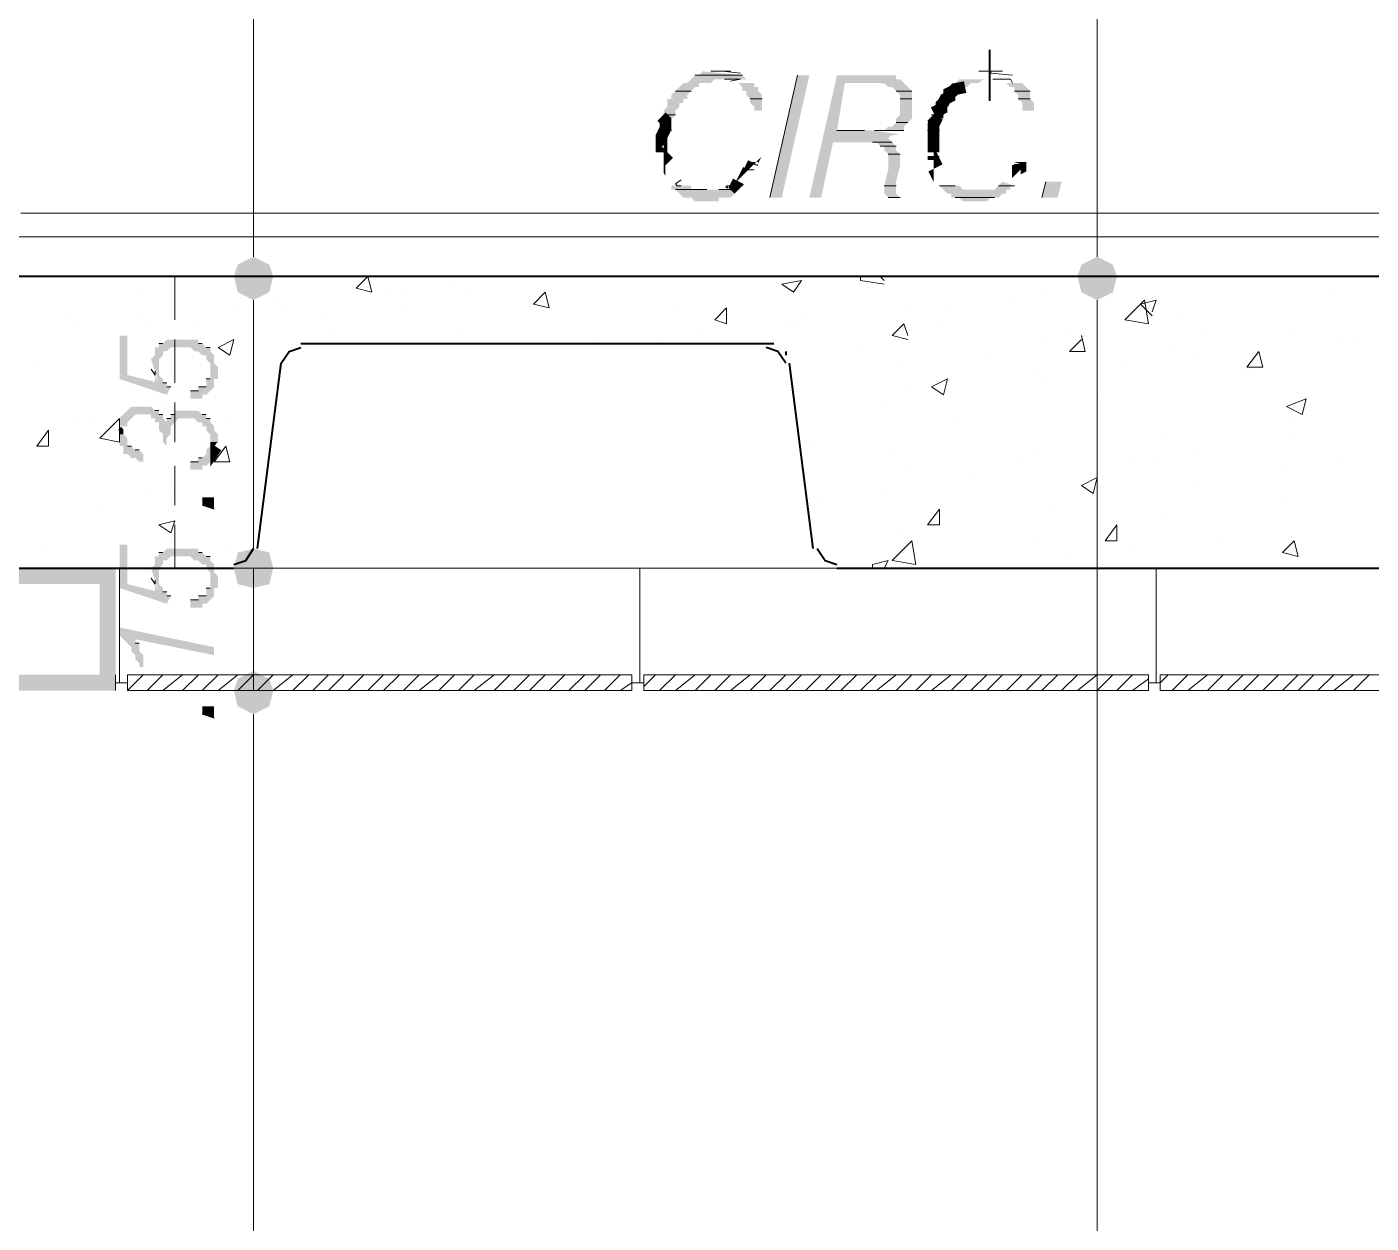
# Model space of a CAD drawing. Header units: millimetres. Extents: x 182 to 575, y -105 to 95.
# Drawn here: x 280.502 to 282.125, y 79.068 to 80.512 of the extents above; entities that cross this region are included whole.
import ezdxf

# ---------------------------------------------------------------- set-up
doc = ezdxf.new("R2010")
doc.units = ezdxf.units.MM
doc.header["$MEASUREMENT"] = 0
doc.layers.add('PDF_Geometry', color=7, linetype='Continuous')
doc.layers.add('PDF_Solid Fills', color=7, linetype='Continuous')

msp = doc.modelspace()

# ---------------------------------------------------------------- hatches: boundary and pattern name
at = {"layer": 'PDF_Solid Fills', "transparency": 33554559}
for points in [[(281.2849646721613, 80.40624458163265), (281.2849646721613, 80.41100466099775), (281.2897280054948, 80.41576799433108), (281.2897280054948, 80.4205313276644), (281.2944880848597, 80.4205313276644), (281.2944880848597, 80.42529140702948), (281.2992514181931, 80.42529140702948), (281.2992514181931, 80.43005474036283), (281.3087748308915, 80.43957815306123), (281.3135349367117, 80.43957815306123), (281.3135349367117, 80.44433825888137), (281.3278216827434, 80.44433825888137), (281.3325850160767, 80.44910159221467), (281.3706786933254, 80.44910159221467), (281.3659186139603, 80.45386167157977), (281.3182982700449, 80.4586250049131), (281.3135349367117, 80.45386167157977), (281.3087748308915, 80.45386167157977), (281.3040115240133, 80.44910159221467), (281.2992514181931, 80.44433825888137), (281.2944880848597, 80.44433825888137), (281.2897280054948, 80.43957815306123), (281.2849646721613, 80.43481484618292), (281.280201338828, 80.43005474036283), (281.280201338828, 80.42529140702948), (281.275441259463, 80.42529140702948), (281.275441259463, 80.41576799433108), (281.2706779261296, 80.41100466099775), (281.2706779261296, 80.40624458163265), (281.280201338828, 80.40148124829932)], [(281.3802021324789, 80.41100466099775), (281.3897255451773, 80.41100466099775), (281.3897255451773, 80.43005474036283), (281.3849654393571, 80.43481484618292), (281.3849654393571, 80.43957815306123), (281.3802021324789, 80.43957815306123), (281.3802021324789, 80.44433825888137), (281.3611552806269, 80.44433825888137), (281.3659186139603, 80.43957815306123), (281.3659186139603, 80.43481484618292), (281.3706786933254, 80.43481484618292), (281.3706786933254, 80.43005474036283), (281.3754420266587, 80.42529140702948), (281.3754420266587, 80.4205313276644), (281.3802021324789, 80.41576799433108)], [(281.6230606774524, 80.44433825888137), (281.6182973705741, 80.44433825888137), (281.6182973705741, 80.43957815306123), (281.6373441959709, 80.43957815306123), (281.6421075293042, 80.44433825888137), (281.6516309420026, 80.44433825888137), (281.6557139957449, 80.44842131262368), (281.6611543811562, 80.44910159221467), (281.6278207832725, 80.44910159221467)], [(281.704011391738, 80.41100466099775), (281.7182981377698, 80.41100466099775), (281.7182981377698, 80.4205313276644), (281.7135348044366, 80.42529140702948), (281.7135348044366, 80.43481484618292), (281.7087747250714, 80.43957815306123), (281.704011391738, 80.44433825888137), (281.6849645398862, 80.44433825888137), (281.6897278732196, 80.43957815306123), (281.6944879525846, 80.43957815306123), (281.6944879525846, 80.43481484618292), (281.699251285918, 80.43005474036283), (281.699251285918, 80.42529140702948), (281.704011391738, 80.4205313276644)], [(281.6087739314206, 80.40624458163265), (281.613537264754, 80.41100466099775), (281.5944871853889, 80.40624458163265), (281.6087739314206, 80.40148124829932)], [(281.3563919472937, 80.31100712131521), (281.3611552806269, 80.3157672271353), (281.3040115240133, 80.3157672271353), (281.3040115240133, 80.32053053401361), (281.280201338828, 80.32053053401361), (281.280201338828, 80.3157672271353), (281.2849646721613, 80.3157672271353), (281.2897280054948, 80.31100712131521), (281.2944880848597, 80.30624378798186), (281.3040115240133, 80.30624378798186), (281.3087748308915, 80.30148370861679), (281.3373450954417, 80.30148370861679), (281.3373450954417, 80.30624378798186), (281.3516318679285, 80.30624378798186)], [(281.6849645398862, 80.31100712131521), (281.6849645398862, 80.3157672271353), (281.6897278732196, 80.3157672271353), (281.6897278732196, 80.32053053401361), (281.6944879525846, 80.32053053401361), (281.6802012065529, 80.32529063983375), (281.6754411271878, 80.32053053401361), (281.6706777938545, 80.3157672271353), (281.6325841166058, 80.3157672271353), (281.6278207832725, 80.32053053401361), (281.6040138520556, 80.32053053401361), (281.6087739314206, 80.3157672271353), (281.613537264754, 80.31100712131521), (281.6182973705741, 80.31100712131521), (281.6182973705741, 80.30624378798186), (281.6278207832725, 80.30624378798186), (281.6325841166058, 80.30148370861679), (281.6611543811562, 80.30148370861679), (281.6659176880344, 80.30624378798186), (281.6754411271878, 80.30624378798186), (281.6802012065529, 80.31100712131521)], [(281.7325848838016, 80.32529063983375), (281.7278215504683, 80.30624378798186), (281.74686840232, 80.30624378798186), (281.7516317356534, 80.32529063983375)], [(280.7563937726904, 80.1919595022676), (280.7754405980874, 80.18243608956917), (280.7944874499391, 80.1919595022676), (280.7992507832725, 80.21100635411946), (280.7944874499391, 80.22529310015119), (280.7754405980874, 80.23481651284959), (280.7563937726904, 80.22529310015119), (280.7516304393571, 80.21100635411946)], [(281.7754418943836, 80.1919595022676), (281.7944887462354, 80.18243608956917), (281.8135355716322, 80.1919595022676), (281.8182989049657, 80.21100635411946), (281.8135355716322, 80.22529310015119), (281.7944887462354, 80.23481651284959), (281.7754418943836, 80.22529310015119), (281.7706785610502, 80.21100635411946)], [(280.661156312373, 80.0824352959184), (280.6563929790397, 80.09195873507184), (280.6563929790397, 80.08362603002001), (280.6230593811561, 80.09195873507184), (280.6230593811561, 80.13957907898717), (280.6135359684577, 80.13957907898717), (280.6135359684577, 80.08719540173851), (280.6706797250714, 80.06814854988664), (280.6754398308915, 80.07767198904008), (280.6706797250714, 80.07767198904008), (280.6706797250714, 80.0824352959184), (280.6659164181931, 80.0824352959184), (280.6659164181931, 80.08719540173851), (280.661156312373, 80.09195873507184), (280.661156312373, 80.11100556046864), (280.6659164181931, 80.11576889380197), (280.6659164181931, 80.12052899962208), (280.6706797250714, 80.12052899962208), (280.6754398308915, 80.12529233295544), (280.6992499896216, 80.12529233295544), (280.704013322955, 80.12052899962208), (280.7087734287751, 80.12052899962208), (280.7135367356534, 80.11576889380197), (280.7182968414735, 80.11576889380197), (280.7182968414735, 80.11100556046864), (280.7230601748068, 80.10624548110357), (280.7230601748068, 80.08719540173851), (280.7182968414735, 80.08719540173851), (280.7182968414735, 80.07767198904008), (280.7087734287751, 80.07767198904008), (280.7087734287751, 80.07291188321997), (280.6992499896216, 80.07291188321997), (280.6992499896216, 80.06338847052155), (280.7135367356534, 80.06338847052155), (280.7135367356534, 80.06814854988664), (280.7182968414735, 80.06814854988664), (280.7230601748068, 80.07291188321997), (280.7278202541719, 80.07767198904008), (280.7278202541719, 80.08719540173851), (280.7325835875053, 80.08719540173851), (280.7325835875053, 80.10148214777024), (280.7278202541719, 80.10624548110357), (280.7278202541719, 80.11576889380197), (280.7230601748068, 80.12052899962208), (280.7230601748068, 80.12529233295544), (280.7182968414735, 80.12529233295544), (280.7135367356534, 80.13005241232048), (280.7087734287751, 80.13005241232048), (280.7087734287751, 80.13481574565384), (280.6706797250714, 80.13481574565384), (280.6659164181931, 80.13005241232048), (280.661156312373, 80.13005241232048), (280.661156312373, 80.12529233295544), (280.6563929790397, 80.12529233295544), (280.6563929790397, 80.11576889380197), (280.6516328996746, 80.11100556046864)], [(280.6325828203095, 79.99195794142102), (280.6373461536429, 79.98719786205595), (280.642106233008, 79.98719786205595), (280.642106233008, 79.99672127475435), (280.6373461536429, 80.00148138057446), (280.6325828203095, 80.00148138057446), (280.6278227144894, 80.00624471390782), (280.6230593811561, 80.00624471390782), (280.6230593811561, 80.01576812660622), (280.618299301791, 80.02053145993955), (280.6135359684577, 80.02053145993955), (280.6135359684577, 80.00624471390782), (280.618299301791, 80.00624471390782), (280.618299301791, 79.99672127475435), (280.6230593811561, 79.99672127475435), (280.6278227144894, 79.99195794142102)], [(280.7135367356534, 79.9348141848073), (280.7278202541719, 79.93005410544217), (280.7278202541719, 79.94434085147392), (280.7135367356534, 79.94434085147392)], [(280.661156312373, 79.8300533117914), (280.6563929790397, 79.83957675094484), (280.6563929790397, 79.83124404589302), (280.6230593811561, 79.83957675094484), (280.6230593811561, 79.8871970948602), (280.6135359684577, 79.8871970948602), (280.6135359684577, 79.83481664512473), (280.6706797250714, 79.81576656575967), (280.6754398308915, 79.8252932324263), (280.6706797250714, 79.8252932324263), (280.6706797250714, 79.8300533117914), (280.6659164181931, 79.8300533117914), (280.6659164181931, 79.83481664512473), (280.661156312373, 79.83957675094484), (280.661156312373, 79.85862357634167), (280.6659164181931, 79.863386909675), (280.6659164181931, 79.86815024300833), (280.6706797250714, 79.86815024300833), (280.6754398308915, 79.8729103223734), (280.6992499896216, 79.8729103223734), (280.704013322955, 79.86815024300833), (280.7087734287751, 79.86815024300833), (280.7135367356534, 79.863386909675), (280.7182968414735, 79.863386909675), (280.7182968414735, 79.85862357634167), (280.7230601748068, 79.8538634969766), (280.7230601748068, 79.83481664512473), (280.7182968414735, 79.83481664512473), (280.7182968414735, 79.8252932324263), (280.7087734287751, 79.8252932324263), (280.7087734287751, 79.82052989909297), (280.6992499896216, 79.82052989909297), (280.6992499896216, 79.81100648639455), (280.7135367356534, 79.81100648639455), (280.7135367356534, 79.81576656575967), (280.7182968414735, 79.81576656575967), (280.7230601748068, 79.82052989909297), (280.7278202541719, 79.8252932324263), (280.7278202541719, 79.83481664512473), (280.7325835875053, 79.83481664512473), (280.7325835875053, 79.84910016364327), (280.7278202541719, 79.8538634969766), (280.7278202541719, 79.863386909675), (280.7230601748068, 79.86815024300833), (280.7230601748068, 79.8729103223734), (280.7182968414735, 79.8729103223734), (280.7135367356534, 79.87767365570673), (280.7087734287751, 79.87767365570673), (280.7087734287751, 79.88243376152684), (280.6706797250714, 79.88243376152684), (280.6659164181931, 79.87767365570673), (280.661156312373, 79.87767365570673), (280.661156312373, 79.8729103223734), (280.6563929790397, 79.8729103223734), (280.6563929790397, 79.863386909675), (280.6516328996746, 79.85862357634167)], [(280.7563937726904, 79.83957675094484), (280.7754405980874, 79.83481664512473), (280.7944874499391, 79.83957675094484), (280.7992507832725, 79.85862357634167), (280.7944874499391, 79.87767365570673), (280.7754405980874, 79.88243376152684), (280.7563937726904, 79.87767365570673), (280.7516304393571, 79.85862357634167)], [(280.2802032965, 79.83957675094484), (280.5897258097276, 79.83957675094484), (280.5897258097276, 79.73005254459565), (280.4468680054947, 79.73005254459565), (280.4468680054947, 79.75862603665911), (280.4278211800979, 79.75862603665911), (280.4278211800979, 79.71100569274378), (280.6087726351243, 79.71100569274378), (280.6087726351243, 79.85862357634167), (280.2802032965, 79.85862357634167)], [(280.6373461536429, 79.73957595729405), (280.642106233008, 79.73957595729405), (280.642106233008, 79.75386270332578), (280.6373461536429, 79.75862603665911), (280.6373461536429, 79.76814947581258), (280.6325828203095, 79.76814947581258), (280.6325828203095, 79.77290955517762), (280.7278202541719, 79.75386270332578), (280.7278202541719, 79.76338614247922), (280.6135359684577, 79.78719630120938), (280.6135359684577, 79.77767288851098), (280.6278227144894, 79.76338614247922), (280.6278227144894, 79.75862603665911), (280.6325828203095, 79.75386270332578), (280.6325828203095, 79.74910262396071), (280.6373461536429, 79.74433929062738)], [(280.7944874499391, 79.72529243877554), (280.7754405980874, 79.73481587792898), (280.7563937726904, 79.72529243877554), (280.7516304393571, 79.71100569274378), (280.7563937726904, 79.69195886734693), (280.7754405980874, 79.68243542819351), (280.7944874499391, 79.69195886734693), (280.7992507832725, 79.71100569274378)], [(280.7135367356534, 79.68243542819351), (280.7278202541719, 79.6776721213152), (280.7278202541719, 79.69195886734693), (280.7135367356534, 79.69195886734693)]]:
    msp.add_hatch(color=256, dxfattribs=at).paths.add_polyline_path(points)
h = msp.add_hatch(color=256, dxfattribs=at)
h.paths.add_polyline_path([(281.5659169208386, 80.43957815306123), (281.5611535875053, 80.44433825888137), (281.5563935081401, 80.44910159221467), (281.5516301748069, 80.44910159221467), (281.5516301748069, 80.45386167157977), (281.4802028996745, 80.45386167157977), (281.446869301791, 80.30624378798186), (281.4611560478228, 80.30624378798186), (281.4754395663413, 80.37291098374908), (281.5230599102566, 80.37291098374908), (281.5287755186157, 80.37195805775258), (281.532583322955, 80.36814765041572), (281.5373466562884, 80.36814765041572), (281.5373466562884, 80.36338757105068), (281.5421067621085, 80.35862423771732), (281.5421067621085, 80.33957738586548), (281.5373466562884, 80.32053053401361), (281.5373466562884, 80.31100712131521), (281.5421067621085, 80.30624378798186), (281.5563935081401, 80.30624378798186), (281.5516301748069, 80.31100712131521), (281.5516301748069, 80.32529063983375), (281.5563935081401, 80.34434071919881), (281.5563935081401, 80.35862423771732), (281.5516301748069, 80.36338757105068), (281.5516301748069, 80.36814765041572), (281.5468700689868, 80.37291098374908), (281.5421067621085, 80.37767431708241), (281.5455993890317, 80.38116457747756), (281.5563935081401, 80.38243439644748), (281.5230599102566, 80.38719772978081), (281.4802028996745, 80.38719772978081), (281.489726312373, 80.44433825888137), (281.532583322955, 80.44433825888137), (281.5381401879531, 80.44354472721665), (281.5421067621085, 80.43957815306123), (281.5468700689868, 80.43957815306123), (281.5516301748069, 80.43481484618292), (281.5563935081401, 80.43005474036283), (281.5563935081401, 80.40624458163265), (281.5516301748069, 80.40148124829932), (281.5516301748069, 80.39672114247924), (281.5468700689868, 80.39195783560092), (281.5421067621085, 80.39195783560092), (281.5373466562884, 80.38719772978081), (281.5611535875053, 80.38719772978081), (281.5611535875053, 80.39195783560092), (281.5659169208386, 80.39672114247924), (281.5706802541719, 80.40148124829932), (281.5706802541719, 80.43481484618292)])
h.paths.add_polyline_path([(281.4325825557593, 80.45386167157977), (281.3992489578756, 80.30624378798186), (281.4135357039073, 80.30624378798186), (281.446869301791, 80.45386167157977)])
h = msp.add_hatch(color=256, dxfattribs=at)
h.paths.add_polyline_path([(280.7278202541719, 79.99195794142102), (280.7278202541719, 79.99672127475435), (280.7230601748068, 79.98719786205595)])
h.paths.add_polyline_path([(280.7135367356534, 79.97767119538929), (280.7135367356534, 79.98243452872262), (280.7182968414735, 79.98243452872262), (280.7230601748068, 79.98719786205595), (280.7230601748068, 80.00624471390782), (280.7182968414735, 80.00148138057446), (280.7182968414735, 79.99672127475435), (280.7135367356534, 79.99195794142102), (280.7087734287751, 79.99195794142102), (280.7087734287751, 79.98719786205595), (280.6992499896216, 79.98719786205595), (280.6992499896216, 79.97767119538929)])
h.paths.add_polyline_path([(280.7230601748068, 80.02053145993955), (280.7230601748068, 80.01100479327286), (280.7325835875053, 80.01100479327286), (280.7325835875053, 80.02053145993955), (280.7278202541719, 80.02529153930462), (280.7278202541719, 80.03005487263795), (280.7230601748068, 80.03481497845806), (280.7230601748068, 80.03957828533638), (280.7182968414735, 80.03957828533638), (280.7182968414735, 80.04433839115646), (280.7135367356534, 80.04433839115646), (280.7087734287751, 80.04910172448979), (280.6802031642249, 80.04910172448979), (280.6802031642249, 80.04433839115646), (280.6754398308915, 80.04433839115646), (280.6754398308915, 80.03957828533638), (280.6706797250714, 80.03957828533638), (280.6706797250714, 80.03481497845806), (280.6659164181931, 80.03957828533638), (280.6659164181931, 80.04433839115646), (280.661156312373, 80.04433839115646), (280.661156312373, 80.04910172448979), (280.6563929790397, 80.04910172448979), (280.6516328996746, 80.05386180385491), (280.6278227144894, 80.05386180385491), (280.6230593811561, 80.04910172448979), (280.618299301791, 80.04433839115646), (280.6135359684577, 80.03957828533638), (280.6135359684577, 80.03005487263795), (280.6230593811561, 80.03005487263795), (280.6230593811561, 80.03481497845806), (280.6278227144894, 80.03957828533638), (280.6325828203095, 80.04433839115646), (280.6516328996746, 80.04433839115646), (280.6516328996746, 80.03957828533638), (280.6563929790397, 80.03957828533638), (280.6563929790397, 80.03481497845806), (280.661156312373, 80.03481497845806), (280.661156312373, 80.02529153930462), (280.6659164181931, 80.02053145993955), (280.6659164181931, 80.01100479327286), (280.6706797250714, 80.00624471390782), (280.6706797250714, 80.01576812660622), (280.6754398308915, 80.02053145993955), (280.6754398308915, 80.03005487263795), (280.6802031642249, 80.03481497845806), (280.6849632435899, 80.03957828533638), (280.704013322955, 80.03957828533638), (280.7087734287751, 80.03481497845806), (280.7135367356534, 80.03481497845806), (280.7135367356534, 80.03005487263795), (280.7182968414735, 80.03005487263795), (280.7182968414735, 80.02529153930462)])

# ---------------------------------------------------------------- linework, layer by layer
at = {"layer": 'PDF_Geometry', "lineweight": 13}
for points in [[(281.7944887462354, 80.23481651284959), (281.7944887462354, 80.25862669803479), (281.7944887462354, 83.4110053223734), (281.7944887462354, 83.43481548110356)], [(280.7754405980874, 80.23481651284959), (280.7754405980874, 80.25862669803479), (280.7754405980874, 82.91100466099775), (280.7754405980874, 82.93481484618292), (280.7754405980874, 82.91100466099775), (280.7754405980874, 82.85862423771732)], [(280.4944883494101, 80.28719696258503), (282.4802041959709, 80.28719696258503)], [(280.2802032965, 80.25862669803479), (283.3421077938544, 80.25862669803479)], [(280.5563922118439, 80.21100635411946), (280.5040117621085, 80.21100635411946)], [(280.6278227144894, 80.21100635411946), (280.580202370574, 80.21100635411946)], [(280.6802031642249, 80.158625904384), (280.6802031642249, 80.21100635411946), (280.6563929790397, 80.21100635411946)], [(280.8706780584047, 80.21100635411946), (280.6849632435899, 80.21100635411946), (280.9659154922672, 80.21100635411946)], [(280.7754405980874, 80.18243608956917), (280.7754405980874, 80.158625904384), (280.7754405980874, 79.91100725359033), (280.7754405980874, 79.88243376152684), (280.7754405980874, 79.91100725359033), (280.7754405980874, 79.95862436999246)], [(281.7944887462354, 76.98243389380198), (281.7944887462354, 77.01100738586547), (281.7944887462354, 80.158625904384), (281.7944887462354, 80.18243608956917)], [(280.661156312373, 80.13005241232048), (280.6659164181931, 80.13005241232048), (280.661156312373, 80.13005241232048)], [(280.6802031642249, 80.0824352959184), (280.6802031642249, 80.13481574565384)], [(280.7135367356534, 80.13005241232048), (280.7087734287751, 80.13005241232048), (280.7135367356534, 80.13005241232048)], [(280.7230601748068, 80.12529233295544), (280.7182968414735, 80.12529233295544), (280.7230601748068, 80.12529233295544)], [(280.6516328996746, 80.09910048110356), (280.6563946060238, 80.09195872184432), (280.6563946060238, 80.09672042819349)], [(280.7182968414735, 80.08719540173851), (280.7230601748068, 80.08719540173851), (280.7182968414735, 80.08719540173851)], [(280.6706797250714, 80.0824352959184), (280.6659164181931, 80.0824352959184), (280.6706797250714, 80.0824352959184)], [(280.6754398308915, 80.07767198904008), (280.6706797250714, 80.07767198904008), (280.6754398308915, 80.07767198904008)], [(280.6992499896216, 80.07291188321997), (280.7087734287751, 80.07291188321997), (280.6992499896216, 80.07291188321997)], [(280.7087734287751, 80.07767198904008), (280.7182968414735, 80.07767198904008), (280.7087734287751, 80.07767198904008)], [(280.6802031642249, 80.01100479327286), (280.6802031642249, 80.05862513718822)], [(280.661156312373, 80.04910172448979), (280.6563929790397, 80.04910172448979), (280.661156312373, 80.04910172448979)], [(280.6659164181931, 80.04433839115646), (280.661156312373, 80.04433839115646), (280.6659164181931, 80.04433839115646)], [(280.6706797250714, 80.03957828533638), (280.6754398308915, 80.03957828533638), (280.6706797250714, 80.03957828533638)], [(280.6754398308915, 80.04433839115646), (280.6802031642249, 80.04433839115646), (280.6754398308915, 80.04433839115646)], [(280.7182968414735, 80.04433839115646), (280.7135367356534, 80.04433839115646), (280.7182968414735, 80.04433839115646)], [(280.7230601748068, 80.03957828533638), (280.7182968414735, 80.03957828533638), (280.7230601748068, 80.03957828533638)], [(280.6278227144894, 80.00624471390782), (280.6230593811561, 80.00624471390782), (280.6278227144894, 80.00624471390782)], [(280.6373461536429, 80.00148138057446), (280.6325828203095, 80.00148138057446), (280.6373461536429, 80.00148138057446)], [(280.7087734287751, 79.99195794142102), (280.7135367356534, 79.99195794142102), (280.7087734287751, 79.99195794142102)], [(280.6802031642249, 79.9348141848073), (280.6802031642249, 79.98243452872262)], [(280.6992499896216, 79.98719786205595), (280.7087734287751, 79.98719786205595), (280.6992499896216, 79.98719786205595)], [(280.7278202541719, 79.93005410544217), (280.7135367356534, 79.9348141848073), (280.7278202541719, 79.93005410544217)], [(280.6563929790397, 79.85862357634167), (280.6802031642249, 79.85862357634167), (280.6802031642249, 79.91100725359033)], [(280.661156312373, 79.87767365570673), (280.6659164181931, 79.87767365570673), (280.661156312373, 79.87767365570673)], [(280.7135367356534, 79.87767365570673), (280.7087734287751, 79.87767365570673), (280.7135367356534, 79.87767365570673)], [(280.7230601748068, 79.8729103223734), (280.7182968414735, 79.8729103223734), (280.7230601748068, 79.8729103223734)], [(280.5040117621085, 79.85862357634167), (280.5563922118439, 79.85862357634167)], [(280.580202370574, 79.85862357634167), (280.6278227144894, 79.85862357634167)], [(280.6135359684577, 79.72052913189722), (280.6135359684577, 79.85862357634167)], [(280.6516328996746, 79.8467201107332), (280.6563946060238, 79.83957673771732), (280.6563946060238, 79.84433844406652)], [(280.704013322955, 79.85862357634167), (293.1516328996746, 79.85862357634167)], [(280.7754405980874, 79.71100569274378), (280.7754405980874, 79.85862357634167)], [(281.2421076615793, 79.72052913189722), (281.2421076615793, 79.85862357634167)], [(281.8659160213678, 79.72052913189722), (281.8659160213678, 79.85862357634167)], [(280.6706797250714, 79.8300533117914), (280.6659164181931, 79.8300533117914), (280.6706797250714, 79.8300533117914)], [(280.7182968414735, 79.83481664512473), (280.7230601748068, 79.83481664512473), (280.7182968414735, 79.83481664512473)], [(280.6754398308915, 79.8252932324263), (280.6706797250714, 79.8252932324263), (280.6754398308915, 79.8252932324263)], [(280.6992499896216, 79.82052989909297), (280.7087734287751, 79.82052989909297), (280.6992499896216, 79.82052989909297)], [(280.7087734287751, 79.8252932324263), (280.7182968414735, 79.8252932324263), (280.7087734287751, 79.8252932324263)], [(280.6373461536429, 79.76814947581258), (280.6325828203095, 79.76814947581258), (280.6373461536429, 79.76814947581258)], [(280.6087726351243, 79.71100569274378), (280.6087726351243, 79.73005254459565)], [(280.642106233008, 79.73005254459565), (280.6230593811561, 79.71100569274378), (280.6230593811561, 79.73005254459565)], [(280.6468695663413, 79.71100569274378), (280.6659164181931, 79.73005254459565)], [(280.6659164181931, 79.71100569274378), (280.6897265769232, 79.73005254459565)], [(280.6897265769232, 79.71100569274378), (280.7087734287751, 79.73005254459565)], [(280.7135367356534, 79.71100569274378), (280.7325835875053, 79.73005254459565)], [(280.7325835875053, 79.71100569274378), (280.7563937726904, 79.73005254459565)], [(280.7563937726904, 79.71100569274378), (280.7754405980874, 79.73005254459565)], [(280.7802039314206, 79.71100569274378), (280.7992507832725, 79.73005254459565)], [(280.7992507832725, 79.71100569274378), (280.8230609420027, 79.73005254459565)], [(280.8230609420027, 79.71100569274378), (280.8421077938544, 79.73005254459565)], [(280.8468678732195, 79.71100569274378), (280.8659179525847, 79.73005254459565)], [(280.8659179525847, 79.71100569274378), (280.8849648044365, 79.73005254459565)], [(280.8897281377699, 79.71100569274378), (280.9087749631666, 79.73005254459565)], [(280.9135350689867, 79.71100569274378), (280.9325851483519, 79.73005254459565)], [(280.9325851483519, 79.71100569274378), (280.9516319737486, 79.73005254459565)], [(280.9563920795688, 79.71100569274378), (280.9754421589338, 79.73005254459565)], [(280.9754421589338, 79.71100569274378), (280.9992490901508, 79.73005254459565)], [(280.9992490901508, 79.71100569274378), (281.0182991695158, 79.73005254459565)], [(281.023059275336, 79.71100569274378), (281.0421061007328, 79.73005254459565)], [(281.0421061007328, 79.71100569274378), (281.065916285918, 79.73005254459565)], [(281.065916285918, 79.71100569274378), (281.0849631113148, 79.73005254459565)], [(281.0897264446481, 79.71100569274378), (281.1087732965, 79.73005254459565)], [(281.1087732965, 79.71100569274378), (281.1278233758651, 79.73005254459565)], [(281.1325834552302, 79.71100569274378), (281.151630307082, 79.73005254459565)], [(281.1563936404153, 79.71100569274378), (281.1754404658121, 79.73005254459565)], [(281.1754404658121, 79.71100569274378), (281.194487317664, 79.73005254459565)], [(281.1992506509973, 79.71100569274378), (281.2182974763941, 79.73005254459565)], [(281.2325842488809, 79.71100569274378), (281.2325842488809, 79.73005254459565)], [(281.2468709949127, 79.71100569274378), (281.2468709949127, 79.73005254459565)], [(281.2468709949127, 79.71576902607714), (281.2611545134313, 79.73005254459565)], [(281.2659178203095, 79.71100569274378), (281.2849646721613, 79.73005254459565)], [(281.2849646721613, 79.71100569274378), (281.3087748308915, 79.73005254459565)], [(281.3087748308915, 79.71100569274378), (281.3278216827434, 79.73005254459565)], [(281.3325850160767, 79.71100569274378), (281.3516318679285, 79.73005254459565)], [(281.3516318679285, 79.71100569274378), (281.3754420266587, 79.73005254459565)], [(281.3754420266587, 79.71100569274378), (281.3944888785106, 79.73005254459565)], [(281.3992489578756, 79.71100569274378), (281.4182990372408, 79.73005254459565)], [(281.4182990372408, 79.71100569274378), (281.4373458890925, 79.73005254459565)], [(281.4421059684577, 79.71100569274378), (281.4611560478228, 79.73005254459565)], [(281.4659161536428, 79.71100569274378), (281.484966233008, 79.73005254459565)], [(281.484966233008, 79.71100569274378), (281.5040130584047, 79.73005254459565)], [(281.5087731642249, 79.71100569274378), (281.52782324359, 79.73005254459565)], [(281.52782324359, 79.71100569274378), (281.5516301748069, 79.73005254459565)], [(281.5516301748069, 79.71100569274378), (281.5706802541719, 79.73005254459565)], [(281.575440333537, 79.71100569274378), (281.5944871853889, 79.73005254459565)], [(281.5944871853889, 79.71100569274378), (281.6182973705741, 79.73005254459565)], [(281.6182973705741, 79.71100569274378), (281.6373441959709, 79.73005254459565)], [(281.6421075293042, 79.71100569274378), (281.6611543811562, 79.73005254459565)], [(281.6611543811562, 79.71100569274378), (281.6802012065529, 79.73005254459565)], [(281.6849645398862, 79.71100569274378), (281.704011391738, 79.73005254459565)], [(281.7087747250714, 79.71100569274378), (281.7278215504683, 79.73005254459565)], [(281.7278215504683, 79.71100569274378), (281.74686840232, 79.73005254459565)], [(281.7516317356534, 79.71100569274378), (281.7706785610502, 79.73005254459565)], [(281.7706785610502, 79.71100569274378), (281.7944887462354, 79.73005254459565)], [(281.7944887462354, 79.71100569274378), (281.8135355716322, 79.73005254459565)], [(281.8182989049657, 79.71100569274378), (281.8373457568174, 79.73005254459565)], [(281.8563926086694, 79.71100569274378), (281.8563926086694, 79.73005254459565)], [(281.8802027673995, 79.73005254459565), (281.8706793547011, 79.72052913189722), (281.8563926086694, 79.72052913189722)], [(281.8706793547011, 79.71100569274378), (281.8706793547011, 79.73005254459565)], [(281.8849661007329, 79.71100569274378), (281.9040129261296, 79.73005254459565)], [(281.9040129261296, 79.71100569274378), (281.9278231113148, 79.73005254459565)], [(281.9278231113148, 79.71100569274378), (281.9468699631667, 79.73005254459565)], [(281.9516300425317, 79.71100569274378), (281.9706801218967, 79.73005254459565)], [(281.9706801218967, 79.71100569274378), (281.9897269737487, 79.73005254459565)], [(281.9944870531137, 79.71100569274378), (282.0135371324789, 79.73005254459565)], [(282.0182972382989, 79.71100569274378), (282.0373440636957, 79.73005254459565)], [(282.0373440636957, 79.71100569274378), (282.0563941430609, 79.73005254459565)], [(282.0611542488809, 79.71100569274378), (282.0802043282461, 79.73005254459565)], [(282.0802043282461, 79.71100569274378), (282.1040112594629, 79.73005254459565)], [(282.1040112594629, 79.71100569274378), (282.1230613388281, 79.73005254459565)], [(280.6087726351243, 79.72052913189722), (280.6230593811561, 79.72052913189722)], [(281.2182974763941, 79.71100569274378), (281.2325842488809, 79.72052913189722), (281.2468709949127, 79.72052913189722)], [(281.8373457568174, 79.71100569274378), (281.8563926086694, 79.72529243877554)], [(280.7278202541719, 79.6776721213152), (280.7135367356534, 79.68243542819351), (280.7278202541719, 79.6776721213152)], [(280.7754405980874, 76.98243389380198), (280.7754405980874, 77.01100738586547), (280.7754405980874, 79.65862526946336), (280.7754405980874, 79.68243542819351), (280.7754405980874, 79.65862526946336), (280.7754405980874, 79.61100492554803)]]:
    msp.add_lwpolyline(points, dxfattribs=at)
at = {"layer": 'PDF_Geometry', "lineweight": 20}
for points in [[(281.6659160742778, 80.45386167157977, 0.06190383597884518, 0.06190383597884518, 0), (281.6635360345953, 80.45386167157977, 0, 0, 0), (281.6635360345953, 80.44910159221467, 0, 0, 0), (281.6635360345953, 80.44910159221467, 0, 0, 0)], [(281.5944871853889, 80.40386291496603, 0.01428674603174397, 0.01428674603174397, 0), (281.5992505187222, 80.39910119538928, 0.01428674603174397, 0.01428674603174397, 0), (281.5968704790397, 80.39433948904008, 0.01428674603174397, 0.01428674603174397, 0), (281.5968704790397, 80.38957778269088, 0.01428674603174397, 0.01428674603174397, 0), (281.5968704790397, 80.38481606311413, 0.01428674603174397, 0.01428674603174397, 0), (281.5968704790397, 80.38005435676493, 0.01428674603174397, 0.01428674603174397, 0), (281.5968704790397, 80.37529265041573, 0.01428674603174397, 0.01428674603174397, 0), (281.5968704790397, 80.3705293170824, 0.01428674603174397, 0.01428674603174397, 0), (281.5968704790397, 80.3657676107332, 0.01428674603174397, 0.01428674603174397, 0), (281.5968704790397, 80.36100590438397, 0, 0, 0), (281.5968704790397, 80.35624418480728, 0.01428674603174397, 0.01428674603174397, 0), (281.5968704790397, 80.35148246523056, 0, 0, 0), (281.5968704790397, 80.34672075888136, 0.0190500793650829, 0.0190500793650829, 0), (281.5992505187222, 80.34195905253213, 0, 0, 0), (281.6016305584047, 80.3371957191988, 0, 0, 0), (281.6040122250714, 80.33481405253215, 0, 0, 0), (281.6040122250714, 80.33005397316705, 0, 0, 0), (281.5992505187222, 80.32767230650038, 0, 0, 0)], [(281.275441259463, 80.36100590438397, 0.01904682539683038, 0.01904682539683038, 0), (281.2706779261296, 80.35624418480728, 0, 0, 0), (281.2706779261296, 80.35148246523056, 0.01346813861200036, 0.01346813861200036, 0), (281.2730595795687, 80.34672075888136, 0, 0, 0), (281.2730595795687, 80.34195905253213, 0, 0, 0), (281.2754412462355, 80.3371957191988, 0, 0, 0), (281.2778212991454, 80.3324340128496, 0, 0, 0), (281.2825846324789, 80.32767230650038, 0, 0, 0)], [(281.3706786933254, 80.34672075888136, 0.01010225500014095, 0.01010225500014095, 0), (281.3754420266587, 80.34434071919881, 0.01428674603175074, 0.01428674603175074, 0), (281.3730603732196, 80.33957738586548, 0, 0, 0), (281.3682986536428, 80.33481405253215, 0, 0, 0), (281.3682986536428, 80.33005397316705, 0, 0, 0), (281.3659169869762, 80.32767230650038, 0, 0, 0), (281.3635353203096, 80.32529063983375, 0, 0, 0), (281.3682986536428, 80.32291058692368, 0, 0, 0)], [(281.7016313388281, 80.34672075888136, 0.01428677248676585, 0.01428677248676585, 0), (281.7016313388281, 80.34195905253213, 0.01428351851852009, 0.01428351851852009, 0), (281.6968696324788, 80.33957738586548, 0.01009880266302658, 0.01009880266302658, 0), (281.6968696324788, 80.33481405253215, 0, 0, 0), (281.6921079129021, 80.33005397316705, 0, 0, 0), (281.6897262462354, 80.32529063983375, 0, 0, 0), (281.6944879525846, 80.32291058692368, 0, 0, 0)]]:
    msp.add_lwpolyline(points, format="xyseb", dxfattribs=at)
for points in [[(281.3087748308915, 80.45386167157977), (281.3659186139603, 80.45386167157977), (281.3087748308915, 80.45386167157977)], [(281.3278216827434, 80.4586250049131), (281.3516318679285, 80.4586250049131), (281.3278216827434, 80.4586250049131)], [(281.3397267621084, 80.4586250049131), (281.3373467224259, 80.4586250049131), (281.3373451086693, 80.4586250049131), (281.3421068150185, 80.4586250049131), (281.3421068150185, 80.4586250049131), (281.3635369472937, 80.45624333824642)], [(281.3516318679285, 80.446719925548), (281.3635369472937, 80.44910159221467), (281.3444884816852, 80.44910159221467)], [(281.3992489578756, 80.30624378798186), (281.4325825557593, 80.45386167157977), (281.3992489578756, 80.30624378798186)], [(281.6802012065529, 80.4586250049131), (281.6516309420026, 80.4586250049131), (281.6802012065529, 80.4586250049131)], [(281.6682977409445, 80.4586250049131), (281.6659160875053, 80.4586250049131), (281.6659177012618, 80.4586250049131), (281.6659160742778, 80.4586250049131), (281.6659177012618, 80.4586250049131), (281.6659177012618, 80.45624333824642), (281.6921079129021, 80.45386167157977)], [(281.6921062991455, 80.44433825888137), (281.6897262594629, 80.44910159221467), (281.6682977409445, 80.44910159221467)], [(281.3040115240133, 80.43481484618292), (281.2849646721613, 80.43481484618292), (281.3040115240133, 80.43481484618292)], [(281.2849646721613, 80.43481484618292), (281.3040115240133, 80.43481484618292), (281.2849646721613, 80.43481484618292)], [(281.5516301748069, 80.43481484618292), (281.5706802541719, 80.43481484618292), (281.5516301748069, 80.43481484618292)], [(281.6944879525846, 80.43481484618292), (281.7135348044366, 80.43481484618292), (281.6944879525846, 80.43481484618292)], [(281.3897255451773, 80.42529140702948), (281.3754420266587, 80.42529140702948), (281.3897255451773, 80.42529140702948)], [(281.3754420266587, 80.42529140702948), (281.3897255451773, 80.42529140702948), (281.3754420266587, 80.42529140702948)], [(281.5563935081401, 80.42529140702948), (281.5706802541719, 80.42529140702948), (281.5563935081401, 80.42529140702948)], [(281.6040138520556, 80.42529140702948), (281.6182973705741, 80.42529140702948), (281.6040138520556, 80.42529140702948)], [(281.7135348044366, 80.42529140702948), (281.699251285918, 80.42529140702948), (281.7135348044366, 80.42529140702948)], [(281.699251285918, 80.42529140702948), (281.7135348044366, 80.42529140702948), (281.699251285918, 80.42529140702948)], [(281.2849646721613, 80.40624458163265), (281.2706779261296, 80.40624458163265), (281.2849646721613, 80.40624458163265)], [(281.2706779261296, 80.40624458163265), (281.2849646721613, 80.40624458163265), (281.2706779261296, 80.40624458163265)], [(281.5516301748069, 80.39672114247924), (281.5659169208386, 80.39672114247924), (281.5516301748069, 80.39672114247924)], [(281.5659169208386, 80.39672114247924), (281.5516301748069, 80.39672114247924), (281.5659169208386, 80.39672114247924)], [(281.6087739314206, 80.40624458163265), (281.5944871853889, 80.40624458163265), (281.6087739314206, 80.40624458163265)], [(281.5944871853889, 80.40624458163265), (281.6087739314206, 80.40624458163265), (281.5944871853889, 80.40624458163265)], [(281.2659178203095, 80.38719772978081), (281.280201338828, 80.38719772978081), (281.2659178203095, 80.38719772978081)], [(281.280201338828, 80.38719772978081), (281.2659178203095, 80.38719772978081), (281.280201338828, 80.38719772978081)], [(281.4802028996745, 80.38719772978081), (281.5135364975582, 80.38719772978081), (281.4802028996745, 80.38719772978081)], [(281.5254415769232, 80.38719772978081), (281.5421083758652, 80.38719772978081), (281.5349649896217, 80.38719772978081)], [(281.5373466562884, 80.38719772978081), (281.5611535875053, 80.38719772978081), (281.5373466562884, 80.38719772978081)], [(281.5897271060238, 80.38719772978081), (281.6040138520556, 80.38719772978081), (281.5897271060238, 80.38719772978081)], [(281.6040138520556, 80.38719772978081), (281.5897271060238, 80.38719772978081), (281.6040138520556, 80.38719772978081)], [(281.5230599102566, 80.37291098374908), (281.5468700689868, 80.37291098374908), (281.5230599102566, 80.37291098374908)], [(281.532583322955, 80.36814765041572), (281.5516301748069, 80.36814765041572), (281.532583322955, 80.36814765041572)], [(281.5516301748069, 80.36814765041572), (281.532583322955, 80.36814765041572), (281.5516301748069, 80.36814765041572)], [(281.5421067621085, 80.35862423771732), (281.5563935081401, 80.35862423771732), (281.5421067621085, 80.35862423771732)], [(281.3802021324789, 80.33957738586548), (281.3659186139603, 80.33957738586548), (281.3802021324789, 80.33957738586548)], [(281.2921080451772, 80.32767230650038), (281.2849646721613, 80.32291058692368), (281.287346338828, 80.32053053401361), (281.2921064314206, 80.32053053401361)], [(281.32305834941, 80.3157672271353), (281.2849646721613, 80.3157672271353), (281.32305834941, 80.3157672271353)], [(281.3611552806269, 80.3157672271353), (281.3373450954417, 80.3157672271353), (281.3611552806269, 80.3157672271353)], [(281.3659186139603, 80.32053053401361), (281.3468685345952, 80.32053053401361), (281.3659186139603, 80.32053053401361)], [(281.5373466562884, 80.32053053401361), (281.5516301748069, 80.32053053401361), (281.5373466562884, 80.32053053401361)], [(281.6230606774524, 80.32053053401361), (281.6040138520556, 80.32053053401361), (281.6230606774524, 80.32053053401361)], [(281.6040138520556, 80.32053053401361), (281.6230606774524, 80.32053053401361), (281.6040138520556, 80.32053053401361)], [(281.6754411271878, 80.32053053401361), (281.6944879525846, 80.32053053401361), (281.6754411271878, 80.32053053401361)], [(281.7278215504683, 80.30624378798186), (281.7325848838016, 80.32529063983375), (281.7278215504683, 80.30624378798186)], [(281.5563935081401, 80.30624378798186), (281.5421067621085, 80.30624378798186), (281.5563935081401, 80.30624378798186)], [(281.6706777938545, 80.30624378798186), (281.6230606774524, 80.30624378798186), (281.6706777938545, 80.30624378798186)]]:
    msp.add_lwpolyline(points, dxfattribs=at)
for points, const_width in [([(281.6349641562883, 80.43957815306123), (281.6230606906798, 80.4371964996221), (281.6206790240132, 80.43481484618292), (281.6159173044365, 80.43243479327288), (281.6159173044365, 80.42767307369616), (281.6111556113149, 80.42529140702948), (281.6087739446482, 80.4205313276644), (281.6063938917381, 80.41814966099776), (281.6063938917381, 80.41338632766443), (281.5968688520555, 80.4086246213152)], 0.01428674603174397), ([(281.2682978732196, 80.40386291496603), (281.2730595795687, 80.39910119538928), (281.2730595795687, 80.39433948904008), (281.2730595795687, 80.38957778269088), (281.2706779261296, 80.38481606311413), (281.2682978864472, 80.38005435676493), (281.2682978864472, 80.37529265041573), (281.2682978864472, 80.3705293170824), (281.2682978864472, 80.3657676107332), (281.2682978864472, 80.36100590438397)], 0.01428351851852009), ([(281.3516318679285, 80.32291058692368), (281.3563935742777, 80.32053053401361), (281.3516318547011, 80.3157672271353)], 0.01347268432983868), ([(281.6063938917381, 80.32767230650038), (281.6111555980873, 80.32291058692368), (281.6254407303625, 80.32053053401361)], 4.545679852639111e-06)]:
    msp.add_lwpolyline(points, dxfattribs=dict(at, const_width=const_width))
at = {"layer": 'PDF_Geometry', "lineweight": 40}
for points in [[(292.9516313388281, 79.85862357634167), (293.4040116562884, 79.85862357634167), (293.4040116562884, 80.21100635411946), (280.6802031642249, 80.21100635411946), (280.3040134552301, 80.21100635411946), (280.3040134552301, 79.85862357634167), (280.6802031642249, 79.85862357634167), (280.7516304393571, 79.85862357634167)], [(280.7802039314206, 79.88243376152684), (280.8087741959709, 80.10624548110357), (280.8182976086692, 80.12052899962208), (280.832584354701, 80.12529233295544)], [(280.832584354701, 80.13005241232048), (280.8421077938544, 80.13005241232048), (281.3944888785106, 80.13005241232048), (281.404012291209, 80.13005241232048)], [(281.4182990372408, 80.10624548110357), (281.4087756245424, 80.12052899962208), (281.3944888785106, 80.12529233295544)], [(281.4182990372408, 80.12052899962208), (281.4182990372408, 80.11576889380197)], [(281.4516326351243, 79.88243376152684), (281.4230591430609, 80.10624548110357)], [(280.6802031642249, 80.05862513718822), (280.6802031642249, 80.05862513718822)], [(280.7516304393571, 79.863386909675), (280.7659171853888, 79.86815024300833), (280.7754405980874, 79.88243376152684)], [(281.4563927144894, 79.88243376152684), (281.4659161536428, 79.86815024300833), (281.4802028996745, 79.863386909675)], [(281.4802028996745, 79.85862357634167), (292.2278222118439, 79.85862357634167)]]:
    msp.add_lwpolyline(points, dxfattribs=at)
at = {"layer": 'PDF_Geometry', "lineweight": 0}
for points in [[(280.9135350689867, 80.21100635411946), (280.9182984023201, 80.1919595022676), (280.8992515504683, 80.1967196080877)], [(281.4373458890925, 80.20624302078613), (281.4278224499391, 80.1919595022676), (281.4135357039073, 80.20148291496602)], [(281.1278233758651, 80.1919595022676), (281.1325834552302, 80.1729094229025), (281.1135366298333, 80.17767275623584)], [(281.3468685345952, 80.1729094229025), (281.3468685345952, 80.15386259750568), (281.3325850160767, 80.158625904384)], [(281.8563926086694, 80.15386259750568), (281.827822344119, 80.158625904384), (281.8516325028492, 80.18243608956917)], [(280.7516304393571, 80.13481574565384), (280.7468703335371, 80.11576889380197), (280.7325835875053, 80.12529233295544)], [(281.9897269737487, 80.12052899962208), (281.9944870531137, 80.10148214777024), (281.9754402277169, 80.10148214777024)], [(281.613537264754, 80.08719540173851), (281.6087739314206, 80.06814854988664), (281.5944871853889, 80.07767198904008)], [(282.0468707303623, 80.06338847052155), (282.0421073970291, 80.04433839115646), (282.0230605451773, 80.05386180385491)], [(280.6135359684577, 80.01100479327286), (280.5897258097276, 80.01576812660622), (280.6135359684577, 80.03957828533638)], [(280.5278219472936, 80.02529153930462), (280.5278219472936, 80.00624471390782), (280.5135352012618, 80.00624471390782)], [(280.7421070002037, 80.00624471390782), (280.7468703335371, 79.98719786205595), (280.7278202541719, 79.98719786205595)], [(281.7944887462354, 79.96814778269089), (281.7897254129022, 79.94910093083902), (281.7754418943836, 79.95862436999246)], [(281.6040138520556, 79.93005410544217), (281.6040138520556, 79.91100725359033), (281.5897271060238, 79.91100725359033)], [(280.6802031642249, 79.91576735941044), (280.6754398308915, 79.90148384089193), (280.661156312373, 79.91100725359033)], [(281.8182989049657, 79.91100725359033), (281.8182989049657, 79.89195717422524), (281.8040121589339, 79.89195717422524)], [(281.575440333537, 79.863386909675), (281.5468700689868, 79.86815024300833), (281.5706802541719, 79.89195717422524)], [(282.0325839843306, 79.89195717422524), (282.0373440636957, 79.8729103223734), (282.0182972382989, 79.87767365570673)]]:
    msp.add_lwpolyline(points, close=True, dxfattribs=at)
at = {"layer": 'PDF_Geometry', "lineweight": 13}
for points in [[(281.8849661007329, 80.21100635411946), (281.0040124234841, 80.21100635411946)], [(280.6849632435899, 79.85862357634167), (280.8563945398862, 79.85862357634167)], [(280.6230593811561, 79.73005254459565), (281.2325842488809, 79.73005254459565), (281.2325842488809, 79.71100569274378), (280.6230593811561, 79.71100569274378)], [(281.8563926086694, 79.73005254459565), (281.2468709949127, 79.73005254459565), (281.2468709949127, 79.71100569274378), (281.8563926086694, 79.71100569274378)], [(281.8706793547011, 79.73005254459565), (282.4802041959709, 79.73005254459565), (282.4802041959709, 79.71100569274378), (281.8706793547011, 79.71100569274378)], [(280.6849632435899, 79.71100569274378), (280.8754413917381, 79.71100569274378)]]:
    msp.add_lwpolyline(points, close=True, dxfattribs=at)
at = {"layer": 'PDF_Geometry', "lineweight": 0}
for points in [[(281.0135358361826, 80.20624302078613), (281.0135358361826, 80.20624302078613)], [(281.5373466562884, 80.20148291496602), (281.5087731642249, 80.20624302078613), (281.5087731642249, 80.21100635411946)], [(281.5373466562884, 80.20624302078613), (281.532583322955, 80.21100635411946)], [(281.8040121589339, 80.20148291496602), (281.8040121589339, 80.20148291496602)], [(280.642106233008, 80.1919595022676), (280.642106233008, 80.1919595022676)], [(280.8040108626375, 80.18719616893426), (280.8040108626375, 80.18719616893426)], [(280.9373452277169, 80.1967196080877), (280.9373452277169, 80.1967196080877)], [(280.961155412902, 80.1919595022676), (280.961155412902, 80.1919595022676)], [(281.0373460213677, 80.1919595022676), (281.0373460213677, 80.1919595022676)], [(281.6897278732196, 80.18719616893426), (281.6897278732196, 80.18719616893426)], [(281.7278215504683, 80.1967196080877), (281.7278215504683, 80.1967196080877)], [(282.0754409949127, 80.1967196080877), (282.0754409949127, 80.1967196080877)], [(280.7516304393571, 80.1729094229025), (280.7516304393571, 80.1729094229025)], [(280.8087741959709, 80.1729094229025), (280.8087741959709, 80.1729094229025)], [(280.961155412902, 80.17767275623584), (280.961155412902, 80.17767275623584)], [(281.1230600425317, 80.1729094229025), (281.1230600425317, 80.1729094229025)], [(281.2849646721613, 80.16814934353741), (281.2849646721613, 80.16814934353741)], [(281.5706802541719, 80.17767275623584), (281.5706802541719, 80.17767275623584)], [(281.6182973705741, 80.17767275623584), (281.6182973705741, 80.17767275623584)], [(281.8611559155476, 80.16338601020408), (281.8468691695159, 80.17767275623584), (281.8659160213678, 80.18243608956917), (281.8611559155476, 80.16814934353741)], [(280.5468687991455, 80.158625904384), (280.5468687991455, 80.158625904384)], [(280.6373461536429, 80.158625904384), (280.6373461536429, 80.158625904384)], [(280.704013322955, 80.15386259750568), (280.704013322955, 80.15386259750568)], [(280.8611546192513, 80.16338601020408), (280.8611546192513, 80.16338601020408)], [(281.4182990372408, 80.15386259750568), (281.4182990372408, 80.15386259750568)], [(281.4278224499391, 80.15386259750568), (281.4278224499391, 80.15386259750568)], [(281.4421059684577, 80.158625904384), (281.4421059684577, 80.158625904384)], [(281.5659169208386, 80.13481574565384), (281.5468700689868, 80.13957907898717), (281.5611535875053, 80.15386259750568), (281.5659169208386, 80.13957907898717)], [(281.6040138520556, 80.15386259750568), (281.6040138520556, 80.15386259750568)], [(281.8992496192513, 80.16338601020408), (281.8992496192513, 80.16338601020408)], [(280.5611555451773, 80.14910249168557), (280.5611555451773, 80.14910249168557)], [(280.6516328996746, 80.14910249168557), (280.6516328996746, 80.14910249168557)], [(280.8659179525847, 80.14433915835224), (280.8659179525847, 80.14433915835224)], [(281.0278225822142, 80.13957907898717), (281.0278225822142, 80.13957907898717)], [(281.3135349367117, 80.13957907898717), (281.3135349367117, 80.13957907898717)], [(281.7611551483518, 80.14433915835224), (281.7611551483518, 80.14433915835224)], [(281.7754418943836, 80.13957907898717), (281.7802020002038, 80.12052899962208), (281.7611551483518, 80.12052899962208), (281.7754418943836, 80.13481574565384)], [(281.9230597779815, 80.13957907898717), (281.9230597779815, 80.13957907898717)], [(282.0278206509973, 80.13957907898717), (282.0278206509973, 80.13957907898717)], [(280.6897265769232, 80.13481574565384), (280.6897265769232, 80.13481574565384)], [(281.1849639049657, 80.13481574565384), (281.1849639049657, 80.13481574565384)], [(281.2659178203095, 80.13481574565384), (281.2659178203095, 80.13481574565384)], [(281.5087731642249, 80.12052899962208), (281.5087731642249, 80.12052899962208)], [(281.7278215504683, 80.13481574565384), (281.7278215504683, 80.13481574565384)], [(281.8802027673995, 80.12052899962208), (281.8802027673995, 80.12052899962208)], [(281.9897269737487, 80.12052899962208), (281.9897269737487, 80.12052899962208)], [(282.0849644076111, 80.13005241232048), (282.0849644076111, 80.13005241232048)], [(282.1040112594629, 80.13481574565384), (282.1040112594629, 80.13481574565384)], [(281.5516301748069, 80.10624548110357), (281.5516301748069, 80.10624548110357)], [(281.6659176880344, 80.11100556046864), (281.6659176880344, 80.11100556046864)], [(281.827822344119, 80.10624548110357), (281.827822344119, 80.10624548110357)], [(281.913536365283, 80.11100556046864), (281.913536365283, 80.11100556046864)], [(280.5135352012618, 80.10148214777024), (280.5135352012618, 80.10148214777024)], [(281.7230614711032, 80.09671881443691), (281.7230614711032, 80.09671881443691)], [(281.7278215504683, 80.08719540173851), (281.7278215504683, 80.08719540173851)], [(281.9706801218967, 80.09671881443691), (281.9706801218967, 80.09671881443691)], [(281.9849636404153, 80.09671881443691), (281.9849636404153, 80.09671881443691)], [(281.5706802541719, 80.07767198904008), (281.5706802541719, 80.07767198904008)], [(280.6706797250714, 80.05386180385491), (280.6706797250714, 80.05386180385491)], [(281.5373466562884, 80.05862513718822), (281.5373466562884, 80.05862513718822)], [(281.613537264754, 80.06814854988664), (281.613537264754, 80.06814854988664)], [(281.7992488256004, 80.06814854988664), (281.7992488256004, 80.06814854988664)], [(280.5563922118439, 80.03957828533638), (280.5563922118439, 80.03957828533638)], [(280.5849657039074, 80.03957828533638), (280.5849657039074, 80.03957828533638)], [(280.6516328996746, 80.04910172448979), (280.6516328996746, 80.04910172448979)], [(281.6230606774524, 80.03957828533638), (281.6230606774524, 80.03957828533638)], [(282.0278206509973, 80.03957828533638), (282.0278206509973, 80.03957828533638)], [(280.7421070002037, 80.03481497845806), (280.7421070002037, 80.03481497845806)], [(281.446869301791, 80.01100479327286), (281.446869301791, 80.01100479327286)], [(281.875439434066, 80.02053145993955), (281.875439434066, 80.02053145993955)], [(282.0278206509973, 80.01576812660622), (282.0278206509973, 80.01576812660622)], [(281.5421067621085, 80.00148138057446), (281.5421067621085, 80.00148138057446)], [(281.704011391738, 79.99195794142102), (281.704011391738, 79.99195794142102)], [(281.7182981377698, 79.99672127475435), (281.7182981377698, 79.99672127475435)], [(281.8373457568174, 79.99195794142102), (281.8373457568174, 79.99195794142102)], [(281.913536365283, 80.00148138057446), (281.913536365283, 80.00148138057446)], [(282.0849644076111, 79.99195794142102), (282.0849644076111, 79.99195794142102)], [(281.5659169208386, 79.97767119538929), (281.5659169208386, 79.97767119538929)], [(281.8659160213678, 79.98719786205595), (281.8659160213678, 79.98719786205595)], [(282.0230605451773, 79.97767119538929), (282.0230605451773, 79.97767119538929)], [(280.7802039314206, 79.95862436999246), (280.7802039314206, 79.95862436999246)], [(281.6468708626376, 79.96814778269089), (281.6468708626376, 79.96814778269089)], [(281.913536365283, 79.96338767687078), (281.913536365283, 79.96338767687078)], [(280.6468695663413, 79.94910093083902), (280.6468695663413, 79.94910093083902)], [(280.6754398308915, 79.95386426417235), (280.6754398308915, 79.95386426417235)], [(281.4563927144894, 79.94434085147392), (281.4563927144894, 79.94434085147392)], [(281.532583322955, 79.95386426417235), (281.532583322955, 79.95386426417235)], [(280.5897258097276, 79.9348141848073), (280.5897258097276, 79.9348141848073)], [(281.7373449896216, 79.9348141848073), (281.7373449896216, 79.9348141848073)], [(282.0230605451773, 79.9395775181406), (282.0230605451773, 79.9395775181406)], [(281.8706793547011, 79.92053066628876), (281.8706793547011, 79.92053066628876)], [(281.5611535875053, 79.906243920257), (281.5611535875053, 79.906243920257)], [(281.7182981377698, 79.8967205075586), (281.7182981377698, 79.8967205075586)], [(281.9468699631667, 79.8967205075586), (281.9468699631667, 79.8967205075586)], [(280.5230586139604, 79.8871970948602), (280.5230586139604, 79.8871970948602)], [(280.6849632435899, 79.88243376152684), (280.6849632435899, 79.88243376152684)], [(280.7468703335371, 79.8871970948602), (280.7468703335371, 79.8871970948602)], [(281.5611535875053, 79.87767365570673), (281.5611535875053, 79.87767365570673)], [(281.8325824234842, 79.88243376152684), (281.8325824234842, 79.88243376152684)], [(281.5230599102566, 79.85862357634167), (281.5230599102566, 79.863386909675), (281.5421067621085, 79.86815024300833), (281.5373466562884, 79.85862357634167)], [(281.7563918150184, 79.8729103223734), (281.7563918150184, 79.8729103223734)]]:
    msp.add_lwpolyline(points, dxfattribs=at)
at = {"layer": 'PDF_Geometry', "lineweight": 13}
for points, const_width in [([(280.6159176351243, 80.02053145993955), (280.6159176351243, 80.02529153930462), (280.6135359684577, 80.0276732059713)], 0.004763333333332163), ([(280.7325835875053, 80.00386304724111), (280.727821881156, 79.99672128798187), (280.727821881156, 80.01100479327286)], 0.009523412698411806)]:
    msp.add_lwpolyline(points, dxfattribs=dict(at, const_width=const_width))
at = {"layer": 'PDF_Solid Fills', "transparency": 33554559}
for points in [[(281.3849654393571, 80.34434071919881), (281.3706786933254, 80.34910079856388), (281.3849654393571, 80.34910079856388)], [(281.7087747250714, 80.34434071919881), (281.6944879525846, 80.34910079856388), (281.7087747250714, 80.34910079856388)]]:
    msp.add_solid(points, dxfattribs=at)

doc.saveas('drawing.dxf')
